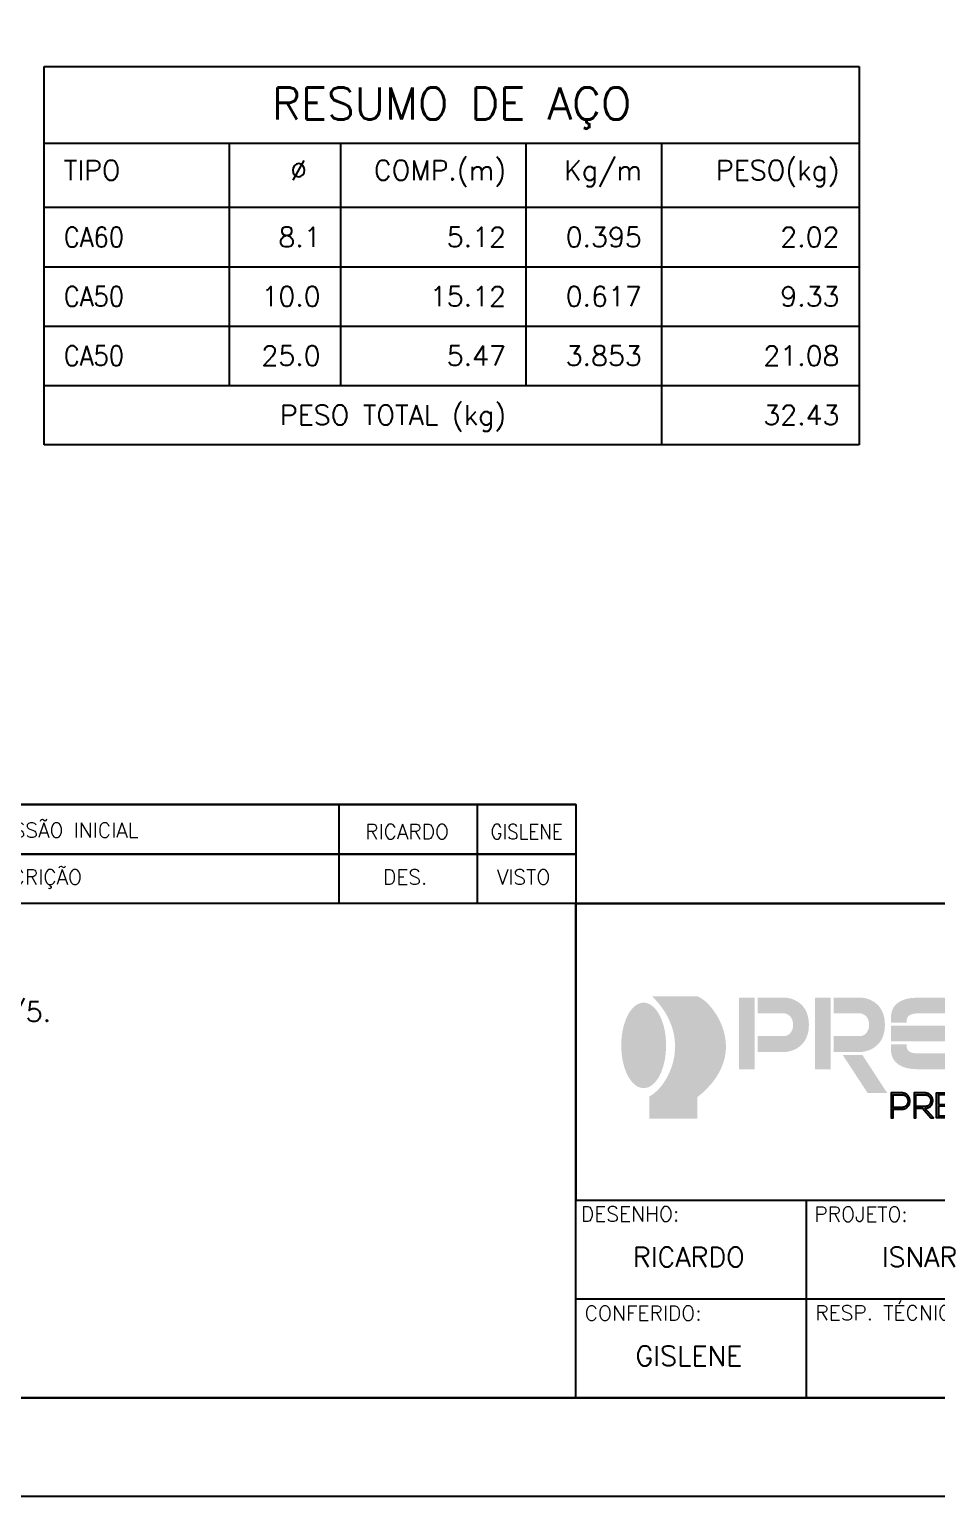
# Model space of a CAD drawing. Header units: centimetres. Extents: x 1658 to 17259, y 8294 to 11444.
# Drawn here: x 15457 to 16146, y 8294 to 9407 of the extents above; entities that cross this region are included whole.
import ezdxf
from ezdxf.enums import TextEntityAlignment as Align

# ---------------------------------------------------------------- set-up
doc = ezdxf.new("R2010")
doc.units = ezdxf.units.CM
doc.header["$LTSCALE"] = 50
doc.header["$MEASUREMENT"] = 0
for name, color, linetype in [('FORMATO-PRECON', 2, 'Continuous'), ('HACHURAS-PRECON', 1, 'Continuous'), ('LINHA-01-PRECON', 1, 'Continuous'), ('ListaF', 3, 'Continuous')]:
    doc.layers.add(name, color=color, linetype=linetype)
doc.styles.add('PRECON-ROMANS', font='romans.shx')
doc.styles.add('ROMANS', font='ROMANS.SHX', dxfattribs={"oblique": 15, "height": 3})
doc.styles.get("Standard").update_dxf_attribs({"font": 'romans.shx'})

# ---------------------------------------------------------------- blocks, each defined once
blk = doc.blocks.new('A$C2E607E54')
at = {"layer": 'FORMATO-PRECON'}
blk.add_lwpolyline([(0, 4200), (2970, 4200), (2970, 0), (0, 0)], close=True, dxfattribs=at)
at = {"layer": 'FORMATO-PRECON', "color": 6}
blk.add_lwpolyline([(100, 3950), (2870, 3950), (2870, 100), (100, 100)], close=True, dxfattribs=at)
blk = doc.blocks.new('CARIMBO')
at = {"linetype": 'Continuous', "true_color": 0x575854}
for points in [[(-1673, 406.2), (-1627.6, 406.2), (-1626.9, 406), (-1626.1, 405.6), (-1625.3, 405.3), (-1624.5, 404.8), (-1623.6, 404.3), (-1622.8, 403.8), (-1621.8, 403.1), (-1620.9, 402.4), (-1620, 401.7), (-1619, 400.9), (-1618.1, 400), (-1617.1, 399.1), (-1616.1, 398.1), (-1615.1, 397), (-1614.2, 396), (-1613.2, 394.8), (-1612.2, 393.6), (-1611.3, 392.3), (-1610.3, 391), (-1609.4, 389.7), (-1608.5, 388.3), (-1607.6, 386.9), (-1606.7, 385.5), (-1605.9, 383.9), (-1605.1, 382.4), (-1604.2, 380.8), (-1603.5, 379.1), (-1602.8, 377.5), (-1602.1, 375.8), (-1601.5, 374), (-1600.9, 372.2), (-1600.4, 370.5), (-1599.9, 368.6), (-1599.5, 366.8), (-1599.1, 364.9), (-1598.8, 363), (-1598.6, 361), (-1598.4, 359.1), (-1598.3, 357.1), (-1598.3, 355), (-1598.3, 353.1), (-1598.4, 351), (-1598.6, 348.9), (-1599, 346.9), (-1599.3, 344.7), (-1599.8, 342.7), (-1600.4, 340.6), (-1601, 338.4), (-1601.9, 336.3), (-1602.7, 334.2), (-1603.6, 332), (-1604.7, 329.9), (-1605.9, 327.7), (-1607.2, 325.5), (-1608.7, 323.4), (-1610.2, 321.2), (-1611.9, 319), (-1613.6, 316.9), (-1615.6, 314.8), (-1617.6, 312.6), (-1619.8, 310.5), (-1622.1, 308.3), (-1624.6, 306.2), (-1627.1, 304.1), (-1627.2, 282.2), (-1675.8, 282.2), (-1675.8, 304.9), (-1674.9, 305.3), (-1674.1, 305.8), (-1673.2, 306.4), (-1672.3, 307), (-1671.4, 307.6), (-1670.5, 308.3), (-1669.6, 309.1), (-1668.7, 309.9), (-1667.8, 310.7), (-1666.9, 311.7), (-1665.9, 312.6), (-1665.1, 313.7), (-1664.2, 314.7), (-1663.3, 315.8), (-1662.4, 316.9), (-1661.5, 318.2), (-1660.7, 319.4), (-1659.9, 320.7), (-1659.1, 322), (-1658.2, 323.3), (-1657.5, 324.8), (-1656.7, 326.2), (-1656.1, 327.6), (-1655.3, 329.1), (-1654.7, 330.7), (-1654.1, 332.3), (-1653.5, 333.9), (-1652.9, 335.5), (-1652.4, 337.2), (-1651.9, 338.9), (-1651.5, 340.6), (-1651.1, 342.4), (-1650.7, 344.1), (-1650.5, 346), (-1650.2, 347.7), (-1650, 349.7), (-1649.9, 351.5), (-1649.7, 353.4), (-1649.7, 355.3), (-1649.7, 357.2), (-1649.9, 359.2), (-1650, 361.1), (-1650.2, 363.1), (-1650.5, 365.1), (-1650.8, 367.1), (-1651.2, 369.1), (-1651.8, 371.1), (-1652.3, 373.2), (-1652.9, 375.2), (-1653.7, 377.3), (-1654.5, 379.3), (-1655.4, 381.4), (-1656.3, 383.5), (-1657.4, 385.5), (-1658.5, 387.6), (-1659.7, 389.7), (-1661, 391.7), (-1662.5, 393.8), (-1664, 395.9), (-1665.6, 397.9), (-1667.3, 400), (-1669.1, 402.1), (-1671.1, 404.1)], [(-1681.5, 399.6), (-1680.9, 399.6), (-1680.3, 399.6), (-1679.7, 399.5), (-1679.2, 399.4), (-1678.6, 399.3), (-1678, 399.1), (-1677.5, 399), (-1676.9, 398.7), (-1676.4, 398.5), (-1675.8, 398.3), (-1675.3, 398), (-1674.7, 397.7), (-1674.2, 397.3), (-1673.7, 397), (-1673.2, 396.6), (-1672.6, 396.2), (-1672.1, 395.8), (-1671.7, 395.3), (-1671.1, 394.9), (-1670.6, 394.4), (-1670.2, 393.9), (-1669.7, 393.4), (-1669.3, 392.8), (-1668.8, 392.2), (-1668.3, 391.7), (-1667.9, 391), (-1667.4, 390.4), (-1667, 389.7), (-1666.6, 389.1), (-1666.2, 388.4), (-1665.8, 387.7), (-1665.5, 387), (-1665.1, 386.2), (-1664.7, 385.5), (-1664.3, 384.7), (-1664, 383.9), (-1663.6, 383.1), (-1663.3, 382.3), (-1663, 381.4), (-1662.7, 380.5), (-1662.4, 379.7), (-1662.1, 378.8), (-1661.8, 377.9), (-1661.5, 377), (-1661.3, 376), (-1661, 375.2), (-1660.8, 374.2), (-1660.6, 373.2), (-1660.4, 372.2), (-1660.1, 371.3), (-1660, 370.2), (-1659.8, 369.2), (-1659.7, 368.2), (-1659.5, 367.2), (-1659.4, 366.2), (-1659.3, 365.1), (-1659.1, 364), (-1659.1, 363), (-1659, 361.9), (-1658.9, 360.8), (-1658.9, 359.8), (-1658.9, 358.7), (-1658.8, 357.5), (-1658.8, 356.4), (-1658.8, 355.3), (-1658.9, 354.2), (-1658.9, 353.1), (-1658.9, 352), (-1659, 350.9), (-1659.1, 349.9), (-1659.1, 348.8), (-1659.3, 347.7), (-1659.4, 346.7), (-1659.5, 345.6), (-1659.7, 344.6), (-1659.8, 343.6), (-1660, 342.6), (-1660.1, 341.5), (-1660.4, 340.6), (-1660.6, 339.6), (-1660.8, 338.6), (-1661, 337.7), (-1661.3, 336.8), (-1661.5, 335.8), (-1661.8, 334.9), (-1662.1, 334), (-1662.4, 333.2), (-1662.7, 332.3), (-1663, 331.4), (-1663.3, 330.6), (-1663.6, 329.7), (-1664, 328.9), (-1664.3, 328.1), (-1664.7, 327.4), (-1665.1, 326.6), (-1665.5, 325.9), (-1665.8, 325.1), (-1666.2, 324.4), (-1666.6, 323.7), (-1667, 323.1), (-1667.4, 322.5), (-1667.9, 321.8), (-1668.3, 321.2), (-1668.8, 320.6), (-1669.3, 320), (-1669.7, 319.5), (-1670.2, 318.9), (-1670.6, 318.4), (-1671.1, 318), (-1671.7, 317.5), (-1672.1, 317), (-1672.6, 316.6), (-1673.2, 316.2), (-1673.7, 315.8), (-1674.2, 315.5), (-1674.7, 315.2), (-1675.3, 314.8), (-1675.8, 314.5), (-1676.4, 314.3), (-1676.9, 314.1), (-1677.5, 313.9), (-1678, 313.7), (-1678.6, 313.6), (-1679.2, 313.5), (-1679.7, 313.3), (-1680.3, 313.3), (-1680.9, 313.3), (-1681.5, 313.2), (-1682.1, 313.3), (-1682.6, 313.3), (-1683.3, 313.3), (-1683.8, 313.5), (-1684.4, 313.6), (-1685, 313.7), (-1685.5, 313.9), (-1686.1, 314.1), (-1686.6, 314.3), (-1687.1, 314.5), (-1687.7, 314.8), (-1688.2, 315.2), (-1688.8, 315.5), (-1689.3, 315.8), (-1689.8, 316.2), (-1690.4, 316.6), (-1690.8, 317), (-1691.3, 317.5), (-1691.9, 318), (-1692.3, 318.4), (-1692.8, 318.9), (-1693.3, 319.5), (-1693.7, 320), (-1694.2, 320.6), (-1694.6, 321.2), (-1695.1, 321.8), (-1695.5, 322.5), (-1695.9, 323.1), (-1696.4, 323.7), (-1696.8, 324.4), (-1697.2, 325.1), (-1697.5, 325.9), (-1697.9, 326.6), (-1698.3, 327.4), (-1698.7, 328.1), (-1699, 328.9), (-1699.4, 329.7), (-1699.7, 330.6), (-1700, 331.4), (-1700.3, 332.3), (-1700.6, 333.2), (-1700.9, 334), (-1701.2, 334.9), (-1701.5, 335.8), (-1701.7, 336.8), (-1701.9, 337.7), (-1702.1, 338.6), (-1702.4, 339.6), (-1702.6, 340.6), (-1702.8, 341.5), (-1703, 342.6), (-1703.2, 343.6), (-1703.3, 344.6), (-1703.4, 345.6), (-1703.6, 346.7), (-1703.7, 347.7), (-1703.9, 348.8), (-1703.9, 349.9), (-1704, 350.9), (-1704.1, 352), (-1704.1, 353.1), (-1704.1, 354.2), (-1704.2, 355.3), (-1704.2, 356.4), (-1704.2, 357.5), (-1704.1, 358.7), (-1704.1, 359.8), (-1704.1, 360.8), (-1704, 361.9), (-1703.9, 363), (-1703.9, 364), (-1703.7, 365.1), (-1703.6, 366.2), (-1703.4, 367.2), (-1703.3, 368.2), (-1703.2, 369.2), (-1703, 370.2), (-1702.8, 371.3), (-1702.6, 372.2), (-1702.4, 373.2), (-1702.1, 374.2), (-1701.9, 375.2), (-1701.7, 376), (-1701.5, 377), (-1701.2, 377.9), (-1700.9, 378.8), (-1700.6, 379.7), (-1700.3, 380.5), (-1700, 381.4), (-1699.7, 382.3), (-1699.4, 383.1), (-1699, 383.9), (-1698.7, 384.7), (-1698.3, 385.5), (-1697.9, 386.2), (-1697.5, 387), (-1697.2, 387.7), (-1696.8, 388.4), (-1696.4, 389.1), (-1695.9, 389.7), (-1695.5, 390.4), (-1695.1, 391), (-1694.6, 391.7), (-1694.2, 392.2), (-1693.7, 392.8), (-1693.3, 393.4), (-1692.8, 393.9), (-1692.3, 394.4), (-1691.9, 394.9), (-1691.3, 395.3), (-1690.8, 395.8), (-1690.4, 396.2), (-1689.8, 396.6), (-1689.3, 397), (-1688.8, 397.3), (-1688.2, 397.7), (-1687.7, 398), (-1687.1, 398.3), (-1686.6, 398.5), (-1686.1, 398.7), (-1685.5, 399), (-1685, 399.1), (-1684.4, 399.3), (-1683.8, 399.4), (-1683.3, 399.5), (-1682.6, 399.6), (-1682.1, 399.6)], [(-1367.6, 285.2), (-1383.2, 285.2), (-1383.2, 295), (-1368.7, 295), (-1368.7, 296.7), (-1383.2, 296.7), (-1383.2, 306.5), (-1368, 306.5), (-1368, 308.3), (-1385, 308.3), (-1385, 283.3), (-1367.6, 283.3)]]:
    blk.add_hatch(color=251, dxfattribs=at).paths.add_polyline_path(points)
at = {"linetype": 'Continuous', "true_color": 0x9c0000}
for points in [[(-1585.1, 332.3), (-1569.1, 332.3), (-1569.1, 404.7), (-1585.1, 404.7)], [(-1514.3, 377.3), (-1514.3, 377), (-1514.3, 376.8), (-1514.3, 376.5), (-1514.3, 376.2), (-1514.3, 376), (-1514.3, 375.8), (-1514.4, 375.6), (-1514.4, 375.4), (-1514.4, 375.1), (-1514.4, 374.9), (-1514.4, 374.7), (-1514.4, 374.5), (-1514.4, 374.3), (-1514.4, 374.1), (-1514.4, 373.9), (-1514.4, 373.7), (-1514.5, 373.5), (-1514.5, 373.2), (-1514.5, 372.8), (-1514.6, 372.5), (-1514.6, 372.1), (-1514.7, 371.7), (-1514.7, 371.4), (-1514.8, 371.1), (-1514.9, 370.8), (-1515, 369.9), (-1515.2, 369.1), (-1515.4, 368.3), (-1515.6, 367.6), (-1515.8, 366.8), (-1516.1, 366.1), (-1516.4, 365.4), (-1516.6, 364.7), (-1516.9, 364), (-1517.2, 363.4), (-1517.5, 362.8), (-1517.9, 362.1), (-1518.2, 361.6), (-1518.5, 361), (-1518.9, 360.4), (-1519.3, 359.9), (-1519.7, 359.4), (-1520.1, 358.9), (-1520.5, 358.4), (-1520.9, 358), (-1521.3, 357.5), (-1521.7, 357.1), (-1522.2, 356.6), (-1522.6, 356.3), (-1523.1, 355.9), (-1523.5, 355.5), (-1524, 355.1), (-1524.4, 354.8), (-1524.9, 354.4), (-1525.4, 354.2), (-1525.8, 353.8), (-1526.3, 353.5), (-1526.7, 353.3), (-1527.2, 353), (-1527.7, 352.8), (-1528.1, 352.5), (-1528.6, 352.3), (-1529, 352.1), (-1529.5, 351.9), (-1530, 351.7), (-1530.4, 351.6), (-1530.9, 351.4), (-1531.3, 351.2), (-1531.7, 351.1), (-1532.2, 351), (-1532.6, 350.8), (-1533, 350.7), (-1533.4, 350.6), (-1533.7, 350.5), (-1534.1, 350.4), (-1534.6, 350.3), (-1534.9, 350.2), (-1535.2, 350.1), (-1535.6, 350.1), (-1535.9, 350.1), (-1536.3, 350), (-1536.5, 350), (-1536.8, 349.9), (-1537.1, 349.9), (-1537.4, 349.9), (-1537.6, 349.9), (-1537.8, 349.9), (-1538, 349.9), (-1538.2, 349.9), (-1566.1, 349.9), (-1566.1, 365.8), (-1539.3, 365.8), (-1539, 365.9), (-1538.6, 365.9), (-1538.2, 366), (-1537.8, 366), (-1537.5, 366.1), (-1537.1, 366.2), (-1536.9, 366.3), (-1536.7, 366.4), (-1536.5, 366.4), (-1536.3, 366.5), (-1536.1, 366.6), (-1535.9, 366.7), (-1535.8, 366.8), (-1535.6, 366.9), (-1535.4, 367), (-1535.2, 367.1), (-1535, 367.2), (-1534.8, 367.4), (-1534.6, 367.5), (-1534.5, 367.7), (-1534.3, 367.8), (-1534.1, 367.9), (-1533.9, 368.1), (-1533.7, 368.3), (-1533.6, 368.4), (-1533.4, 368.6), (-1533.3, 368.7), (-1533.1, 369), (-1532.9, 369.2), (-1532.8, 369.4), (-1532.6, 369.5), (-1532.4, 369.7), (-1532.3, 370), (-1532.2, 370.2), (-1532, 370.4), (-1531.9, 370.7), (-1531.8, 370.9), (-1531.6, 371.1), (-1531.6, 371.3), (-1531.4, 371.6), (-1531.3, 371.9), (-1531.2, 372.2), (-1531.1, 372.4), (-1531, 372.7), (-1530.9, 373), (-1530.8, 373.2), (-1530.7, 373.6), (-1530.7, 373.9), (-1530.6, 374.2), (-1530.5, 374.5), (-1530.5, 374.8), (-1530.5, 375.2), (-1530.4, 375.5), (-1530.4, 375.8), (-1530.3, 376.2), (-1530.3, 376.5), (-1530.3, 376.9), (-1530.3, 377.3), (-1530.3, 377.6), (-1530.3, 378), (-1530.3, 378.4), (-1530.4, 378.7), (-1530.4, 379), (-1530.5, 379.4), (-1530.5, 379.7), (-1530.5, 380), (-1530.6, 380.3), (-1530.7, 380.7), (-1530.7, 381), (-1530.8, 381.3), (-1530.9, 381.6), (-1531, 381.8), (-1531.1, 382.1), (-1531.2, 382.4), (-1531.3, 382.7), (-1531.4, 382.9), (-1531.6, 383.2), (-1531.6, 383.4), (-1531.8, 383.7), (-1531.9, 383.9), (-1532, 384.2), (-1532.2, 384.4), (-1532.3, 384.6), (-1532.4, 384.8), (-1532.6, 385), (-1532.8, 385.2), (-1532.9, 385.4), (-1533.1, 385.6), (-1533.3, 385.8), (-1533.4, 385.9), (-1533.6, 386.1), (-1533.7, 386.3), (-1533.9, 386.5), (-1534.1, 386.6), (-1534.3, 386.7), (-1534.5, 386.9), (-1534.6, 387), (-1534.8, 387.2), (-1535, 387.3), (-1535.2, 387.4), (-1535.4, 387.5), (-1535.6, 387.6), (-1535.8, 387.8), (-1535.9, 387.8), (-1536.1, 387.9), (-1536.3, 388), (-1536.5, 388.1), (-1536.7, 388.2), (-1536.9, 388.2), (-1537.1, 388.3), (-1537.5, 388.5), (-1537.8, 388.5), (-1538.2, 388.6), (-1538.6, 388.7), (-1539, 388.7), (-1539.3, 388.7), (-1566.1, 388.7), (-1566.1, 404.7), (-1538.2, 404.7), (-1538, 404.7), (-1537.8, 404.7), (-1537.6, 404.7), (-1537.4, 404.6), (-1537.1, 404.6), (-1536.8, 404.6), (-1536.5, 404.5), (-1536.3, 404.5), (-1535.9, 404.5), (-1535.6, 404.4), (-1535.2, 404.3), (-1534.9, 404.3), (-1534.6, 404.2), (-1534.1, 404.1), (-1533.8, 404.1), (-1533.4, 403.9), (-1533, 403.9), (-1532.6, 403.7), (-1532.2, 403.6), (-1531.7, 403.5), (-1531.3, 403.3), (-1530.9, 403.2), (-1530.4, 403), (-1530, 402.8), (-1529.5, 402.6), (-1529, 402.4), (-1528.6, 402.2), (-1528.1, 402), (-1527.7, 401.7), (-1527.2, 401.5), (-1526.8, 401.3), (-1526.3, 401), (-1525.8, 400.7), (-1525.4, 400.4), (-1524.9, 400), (-1524.5, 399.8), (-1524, 399.4), (-1523.5, 399), (-1523.1, 398.7), (-1522.6, 398.3), (-1522.2, 397.9), (-1521.7, 397.5), (-1521.3, 397), (-1520.9, 396.6), (-1520.5, 396.2), (-1520.1, 395.7), (-1519.7, 395.1), (-1519.4, 394.7), (-1518.9, 394.1), (-1518.6, 393.6), (-1518.2, 393), (-1517.9, 392.4), (-1517.6, 391.8), (-1517.2, 391.2), (-1516.9, 390.5), (-1516.6, 389.8), (-1516.4, 389.1), (-1516.1, 388.5), (-1515.9, 387.8), (-1515.6, 387), (-1515.4, 386.2), (-1515.2, 385.5), (-1515.1, 384.6), (-1514.9, 383.8), (-1514.8, 383.5), (-1514.7, 383.1), (-1514.7, 382.8), (-1514.6, 382.5), (-1514.6, 382.1), (-1514.6, 381.8), (-1514.5, 381.4), (-1514.4, 381), (-1514.4, 380.6), (-1514.4, 380.4), (-1514.4, 380.2), (-1514.4, 380), (-1514.4, 379.8), (-1514.4, 379.6), (-1514.4, 379.3), (-1514.4, 379.1), (-1514.4, 378.9), (-1514.3, 378.7), (-1514.3, 378.5), (-1514.3, 378.2), (-1514.3, 378), (-1514.3, 377.7), (-1514.3, 377.5)], [(-1508.2, 332.3), (-1492.2, 332.3), (-1492.2, 404.7), (-1508.2, 404.7)], [(-1437.4, 377.3), (-1437.4, 377), (-1437.4, 376.8), (-1437.4, 376.5), (-1437.4, 376.2), (-1437.4, 376), (-1437.4, 375.8), (-1437.4, 375.6), (-1437.5, 375.4), (-1437.5, 375.1), (-1437.5, 374.9), (-1437.5, 374.7), (-1437.5, 374.5), (-1437.5, 374.3), (-1437.5, 374.1), (-1437.5, 373.9), (-1437.5, 373.7), (-1437.5, 373.5), (-1437.6, 373.2), (-1437.6, 372.8), (-1437.7, 372.5), (-1437.7, 372.1), (-1437.7, 371.7), (-1437.8, 371.4), (-1437.9, 371.1), (-1437.9, 370.8), (-1438.1, 369.9), (-1438.3, 369.1), (-1438.5, 368.3), (-1438.7, 367.6), (-1438.9, 366.8), (-1439.2, 366.1), (-1439.4, 365.4), (-1439.7, 364.7), (-1440, 364), (-1440.3, 363.4), (-1440.6, 362.8), (-1440.9, 362.1), (-1441.3, 361.6), (-1441.6, 361), (-1442, 360.4), (-1442.4, 359.9), (-1442.8, 359.4), (-1443.2, 358.9), (-1443.6, 358.4), (-1444, 358), (-1444.4, 357.5), (-1444.8, 357.1), (-1445.2, 356.6), (-1445.7, 356.3), (-1446.1, 355.9), (-1446.6, 355.5), (-1447.1, 355.1), (-1447.5, 354.8), (-1448, 354.4), (-1448.4, 354.2), (-1448.9, 353.8), (-1449.3, 353.5), (-1449.8, 353.3), (-1450.3, 353), (-1450.8, 352.8), (-1451.2, 352.5), (-1451.6, 352.3), (-1452.1, 352.1), (-1452.6, 351.9), (-1453, 351.7), (-1453.5, 351.6), (-1453.9, 351.4), (-1454.4, 351.2), (-1454.8, 351.1), (-1455.2, 351), (-1455.7, 350.8), (-1456.1, 350.7), (-1456.5, 350.6), (-1456.8, 350.5), (-1457.2, 350.4), (-1457.6, 350.3), (-1458, 350.2), (-1458.3, 350.1), (-1458.7, 350.1), (-1459, 350.1), (-1459.3, 350), (-1459.6, 350), (-1459.9, 349.9), (-1460.2, 349.9), (-1460.4, 349.9), (-1460.6, 349.9), (-1460.9, 349.9), (-1461.1, 349.9), (-1461.3, 349.9), (-1489.2, 349.9), (-1489.2, 365.8), (-1462.4, 365.8), (-1462, 365.9), (-1461.7, 365.9), (-1461.3, 366), (-1460.9, 366), (-1460.6, 366.1), (-1460.2, 366.2), (-1460, 366.3), (-1459.8, 366.4), (-1459.6, 366.4), (-1459.4, 366.5), (-1459.2, 366.6), (-1459, 366.7), (-1458.8, 366.8), (-1458.7, 366.9), (-1458.5, 367), (-1458.3, 367.1), (-1458.1, 367.2), (-1457.9, 367.4), (-1457.7, 367.5), (-1457.5, 367.7), (-1457.4, 367.8), (-1457.2, 367.9), (-1457, 368.1), (-1456.8, 368.3), (-1456.6, 368.4), (-1456.5, 368.6), (-1456.4, 368.7), (-1456.1, 369), (-1456, 369.2), (-1455.9, 369.4), (-1455.7, 369.5), (-1455.5, 369.7), (-1455.4, 370), (-1455.3, 370.2), (-1455.1, 370.4), (-1455, 370.7), (-1454.9, 370.9), (-1454.7, 371.1), (-1454.6, 371.3), (-1454.5, 371.6), (-1454.4, 371.9), (-1454.2, 372.2), (-1454.2, 372.4), (-1454.1, 372.7), (-1454, 373), (-1453.9, 373.2), (-1453.8, 373.6), (-1453.8, 373.9), (-1453.7, 374.2), (-1453.6, 374.5), (-1453.6, 374.8), (-1453.5, 375.2), (-1453.5, 375.5), (-1453.4, 375.8), (-1453.4, 376.2), (-1453.4, 376.5), (-1453.4, 376.9), (-1453.4, 377.3), (-1453.4, 377.6), (-1453.4, 378), (-1453.4, 378.4), (-1453.4, 378.7), (-1453.5, 379), (-1453.5, 379.4), (-1453.6, 379.7), (-1453.6, 380), (-1453.7, 380.3), (-1453.8, 380.7), (-1453.8, 381), (-1453.9, 381.3), (-1454, 381.6), (-1454.1, 381.8), (-1454.2, 382.1), (-1454.2, 382.4), (-1454.4, 382.7), (-1454.5, 382.9), (-1454.6, 383.2), (-1454.7, 383.4), (-1454.9, 383.7), (-1455, 383.9), (-1455.1, 384.2), (-1455.3, 384.4), (-1455.4, 384.6), (-1455.5, 384.8), (-1455.7, 385), (-1455.9, 385.2), (-1456, 385.4), (-1456.1, 385.6), (-1456.4, 385.8), (-1456.5, 385.9), (-1456.6, 386.1), (-1456.8, 386.3), (-1457, 386.5), (-1457.2, 386.6), (-1457.4, 386.7), (-1457.5, 386.9), (-1457.7, 387), (-1457.9, 387.2), (-1458.1, 387.3), (-1458.3, 387.4), (-1458.5, 387.5), (-1458.7, 387.6), (-1458.8, 387.8), (-1459, 387.8), (-1459.2, 387.9), (-1459.4, 388), (-1459.6, 388.1), (-1459.8, 388.2), (-1460, 388.2), (-1460.2, 388.3), (-1460.6, 388.5), (-1460.9, 388.5), (-1461.3, 388.6), (-1461.7, 388.7), (-1462, 388.7), (-1462.4, 388.7), (-1489.2, 388.7), (-1489.2, 404.7), (-1461.3, 404.7), (-1461.1, 404.7), (-1460.9, 404.7), (-1460.6, 404.7), (-1460.4, 404.6), (-1460.2, 404.6), (-1459.9, 404.6), (-1459.6, 404.5), (-1459.3, 404.5), (-1459, 404.5), (-1458.7, 404.4), (-1458.3, 404.3), (-1458, 404.3), (-1457.6, 404.2), (-1457.2, 404.1), (-1456.8, 404.1), (-1456.5, 403.9), (-1456.1, 403.9), (-1455.7, 403.7), (-1455.3, 403.6), (-1454.8, 403.5), (-1454.4, 403.3), (-1454, 403.2), (-1453.5, 403), (-1453.1, 402.8), (-1452.6, 402.6), (-1452.1, 402.4), (-1451.7, 402.2), (-1451.2, 402), (-1450.8, 401.7), (-1450.3, 401.5), (-1449.8, 401.3), (-1449.4, 401), (-1448.9, 400.7), (-1448.4, 400.4), (-1448, 400), (-1447.5, 399.8), (-1447.1, 399.4), (-1446.6, 399), (-1446.2, 398.7), (-1445.7, 398.3), (-1445.3, 397.9), (-1444.8, 397.5), (-1444.4, 397), (-1444, 396.6), (-1443.6, 396.2), (-1443.2, 395.7), (-1442.8, 395.1), (-1442.4, 394.7), (-1442, 394.1), (-1441.6, 393.6), (-1441.3, 393), (-1440.9, 392.4), (-1440.6, 391.8), (-1440.3, 391.2), (-1440, 390.5), (-1439.7, 389.8), (-1439.4, 389.1), (-1439.2, 388.5), (-1438.9, 387.8), (-1438.7, 387), (-1438.5, 386.2), (-1438.3, 385.5), (-1438.1, 384.6), (-1437.9, 383.8), (-1437.9, 383.5), (-1437.8, 383.1), (-1437.7, 382.8), (-1437.7, 382.5), (-1437.7, 382), (-1437.6, 381.6), (-1437.6, 381.4), (-1437.6, 381.3), (-1437.6, 381.1), (-1437.5, 380.8), (-1437.5, 380.6), (-1437.5, 380.4), (-1437.5, 380.2), (-1437.5, 380), (-1437.5, 379.8), (-1437.5, 379.6), (-1437.5, 379.3), (-1437.5, 379.1), (-1437.5, 378.9), (-1437.4, 378.6), (-1437.4, 378.4), (-1437.4, 378.2), (-1437.4, 378), (-1437.4, 377.7), (-1437.4, 377.5)], [(-1363.1, 388.7), (-1363.1, 404.7), (-1403.9, 404.7), (-1405.1, 404.7), (-1406.4, 404.6), (-1407.5, 404.5), (-1408.7, 404.5), (-1409.9, 404.4), (-1410.9, 404.3), (-1412, 404.1), (-1412.9, 403.9), (-1413.9, 403.8), (-1414.8, 403.6), (-1415.7, 403.3), (-1416.6, 403.1), (-1417.4, 402.8), (-1418.2, 402.6), (-1419, 402.3), (-1419.7, 402), (-1420.4, 401.7), (-1421.1, 401.3), (-1421.8, 401), (-1422.4, 400.7), (-1423, 400.3), (-1423.6, 399.9), (-1424.1, 399.6), (-1424.6, 399.2), (-1425.1, 398.7), (-1425.5, 398.3), (-1426, 397.9), (-1426.4, 397.5), (-1426.8, 397.1), (-1427.2, 396.6), (-1427.6, 396.2), (-1427.9, 395.7), (-1428.2, 395.3), (-1428.5, 394.9), (-1428.7, 394.4), (-1429, 394), (-1429.2, 393.5), (-1429.5, 393.1), (-1429.7, 392.6), (-1429.8, 392.1), (-1430, 391.7), (-1430.2, 391.2), (-1430.3, 390.8), (-1430.4, 390.4), (-1430.6, 390), (-1430.7, 389.5), (-1430.8, 389.1), (-1430.9, 388.7), (-1430.9, 388.2), (-1431, 387.8), (-1431.1, 387.4), (-1431.1, 387.1), (-1431.2, 386.7), (-1431.2, 386.3), (-1431.3, 386), (-1431.3, 385.7), (-1431.3, 385.3), (-1431.3, 385), (-1431.3, 384.7), (-1431.3, 384.4), (-1431.3, 384.1), (-1431.3, 383.9), (-1431.3, 383.6), (-1431.3, 383.4), (-1431.3, 379.5), (-1415.3, 379.5), (-1415.3, 380.8), (-1415.3, 381), (-1415.3, 381.3), (-1415.3, 381.6), (-1415.3, 381.9), (-1415.2, 382.2), (-1415.2, 382.5), (-1415.2, 382.8), (-1415.1, 383.1), (-1415, 383.5), (-1415, 383.7), (-1414.8, 384.1), (-1414.7, 384.4), (-1414.5, 384.8), (-1414.3, 385.1), (-1414.1, 385.4), (-1413.9, 385.6), (-1413.8, 385.7), (-1413.7, 385.9), (-1413.5, 386), (-1413.4, 386.2), (-1413.3, 386.3), (-1413.1, 386.5), (-1412.9, 386.6), (-1412.6, 386.7), (-1412.4, 386.9), (-1412.2, 387), (-1412, 387.2), (-1411.8, 387.3), (-1411.6, 387.4), (-1411.3, 387.5), (-1411, 387.6), (-1410.7, 387.7), (-1410.5, 387.8), (-1410.1, 387.9), (-1409.8, 388), (-1409.5, 388.1), (-1409.2, 388.2), (-1408.8, 388.2), (-1408.4, 388.4), (-1408, 388.4), (-1407.6, 388.5), (-1407.2, 388.5), (-1406.8, 388.6), (-1406.3, 388.6), (-1405.9, 388.7), (-1405.4, 388.7), (-1404.9, 388.7), (-1404.4, 388.7), (-1403.9, 388.7)], [(-1431.3, 360.5), (-1363.1, 360.5), (-1363.1, 376.5), (-1431.3, 376.5)], [(-1363.1, 348.3), (-1363.1, 332.3), (-1403.9, 332.3), (-1405.1, 332.3), (-1406.4, 332.4), (-1407.5, 332.4), (-1408.7, 332.5), (-1409.9, 332.6), (-1410.9, 332.7), (-1412, 332.9), (-1412.9, 333.1), (-1413.9, 333.2), (-1414.8, 333.4), (-1415.7, 333.6), (-1416.6, 333.9), (-1417.4, 334.2), (-1418.2, 334.5), (-1419, 334.7), (-1419.7, 335), (-1420.4, 335.3), (-1421.1, 335.7), (-1421.8, 336), (-1422.4, 336.4), (-1423, 336.7), (-1423.6, 337), (-1424.1, 337.5), (-1424.6, 337.9), (-1425.1, 338.3), (-1425.5, 338.7), (-1426, 339.1), (-1426.4, 339.5), (-1426.8, 339.9), (-1427.2, 340.4), (-1427.6, 340.8), (-1427.9, 341.3), (-1428.2, 341.7), (-1428.5, 342.2), (-1428.7, 342.6), (-1429, 343), (-1429.2, 343.5), (-1429.5, 343.9), (-1429.7, 344.4), (-1429.8, 344.9), (-1430, 345.3), (-1430.2, 345.8), (-1430.3, 346.2), (-1430.4, 346.7), (-1430.6, 347.1), (-1430.7, 347.5), (-1430.8, 348), (-1430.9, 348.4), (-1430.9, 348.8), (-1431, 349.2), (-1431.1, 349.6), (-1431.1, 349.9), (-1431.2, 350.3), (-1431.2, 350.7), (-1431.3, 351), (-1431.3, 351.4), (-1431.3, 351.7), (-1431.3, 352), (-1431.3, 352.3), (-1431.3, 352.7), (-1431.3, 352.9), (-1431.3, 353.1), (-1431.3, 353.4), (-1431.3, 353.6), (-1431.3, 357.5), (-1415.3, 357.5), (-1415.3, 356.2), (-1415.3, 356), (-1415.3, 355.7), (-1415.3, 355.5), (-1415.3, 355.1), (-1415.2, 354.8), (-1415.2, 354.5), (-1415.2, 354.2), (-1415.1, 353.9), (-1415, 353.5), (-1415, 353.2), (-1414.8, 352.9), (-1414.7, 352.6), (-1414.5, 352.2), (-1414.3, 351.9), (-1414.1, 351.6), (-1413.9, 351.4), (-1413.8, 351.3), (-1413.7, 351.2), (-1413.5, 351), (-1413.4, 350.8), (-1413.3, 350.7), (-1413.1, 350.5), (-1412.9, 350.4), (-1412.6, 350.3), (-1412.4, 350.1), (-1412.2, 350), (-1412, 349.9), (-1411.8, 349.7), (-1411.6, 349.6), (-1411.3, 349.5), (-1411, 349.4), (-1410.7, 349.2), (-1410.5, 349.2), (-1410.1, 349), (-1409.8, 349), (-1409.5, 348.9), (-1409.2, 348.8), (-1408.8, 348.7), (-1408.4, 348.6), (-1408, 348.6), (-1407.6, 348.6), (-1407.2, 348.5), (-1406.8, 348.4), (-1406.3, 348.4), (-1405.9, 348.4), (-1405.4, 348.4), (-1404.9, 348.3), (-1404.4, 348.3), (-1403.9, 348.3)], [(-1480.1, 346.8), (-1460.2, 346.8), (-1435.1, 308.3), (-1454.9, 308.3)]]:
    blk.add_hatch(color=14, dxfattribs=at).paths.add_polyline_path(points)
at = {"linetype": 'Continuous', "true_color": 0x575854}
h = blk.add_hatch(color=251, dxfattribs=at)
h.paths.add_polyline_path([(-1416, 293), (-1415.6, 293.2), (-1415.3, 293.5), (-1415, 293.7), (-1414.7, 294), (-1414.4, 294.2), (-1414.1, 294.5), (-1413.9, 294.8), (-1413.7, 295.1), (-1413.5, 295.4), (-1413.3, 295.7), (-1413.1, 296.1), (-1412.9, 296.4), (-1412.8, 296.7), (-1412.6, 297.1), (-1412.5, 297.5), (-1412.4, 297.8), (-1412.4, 298.2), (-1412.3, 298.6), (-1412.2, 299), (-1412.2, 299.3), (-1412.2, 299.7), (-1412.2, 300.2), (-1412.2, 300.5), (-1412.2, 300.9), (-1412.2, 301.2), (-1412.3, 301.7), (-1412.4, 302), (-1412.4, 302.4), (-1412.5, 302.7), (-1412.6, 303.2), (-1412.8, 303.5), (-1412.9, 303.8), (-1413.1, 304.2), (-1413.3, 304.5), (-1413.5, 304.9), (-1413.7, 305.1), (-1413.9, 305.5), (-1414.1, 305.7), (-1414.4, 306), (-1414.7, 306.3), (-1415, 306.6), (-1415.3, 306.8), (-1415.6, 307), (-1416, 307.2), (-1416.3, 307.5), (-1416.7, 307.6), (-1417.1, 307.8), (-1417.5, 307.9), (-1417.9, 308), (-1418.3, 308.1), (-1418.8, 308.2), (-1419.2, 308.3), (-1419.7, 308.3), (-1420.2, 308.3), (-1420.6, 308.3), (-1420.9, 308.3), (-1421.2, 308.3), (-1421.6, 308.3), (-1421.9, 308.3), (-1422.3, 308.3), (-1422.5, 308.3), (-1422.9, 308.3), (-1423.2, 308.3), (-1423.6, 308.3), (-1423.9, 308.3), (-1424.2, 308.3), (-1424.6, 308.3), (-1424.9, 308.3), (-1425.3, 308.3), (-1425.6, 308.3), (-1425.9, 308.3), (-1426.3, 308.3), (-1426.6, 308.3), (-1427, 308.3), (-1427.3, 308.3), (-1427.6, 308.3), (-1428, 308.3), (-1428.3, 308.3), (-1428.7, 308.3), (-1429, 308.3), (-1429.4, 308.3), (-1429.7, 308.3), (-1430, 308.3), (-1430.4, 308.3), (-1430.7, 308.3), (-1431.1, 308.3), (-1431.1, 283.3), (-1429.1, 283.3), (-1429.1, 291.9), (-1420.2, 291.9), (-1419.7, 292), (-1419.2, 292), (-1418.8, 292), (-1418.3, 292.1), (-1417.9, 292.3), (-1417.5, 292.3), (-1417.1, 292.5), (-1416.7, 292.7), (-1416.3, 292.8)])
h.paths.add_polyline_path([(-1418.4, 293.9), (-1418.8, 293.8), (-1419.1, 293.7), (-1419.5, 293.7), (-1419.8, 293.7), (-1420.2, 293.7), (-1429.1, 293.7), (-1429.1, 306.5), (-1420.2, 306.5), (-1419.8, 306.5), (-1419.5, 306.5), (-1419.1, 306.4), (-1418.8, 306.4), (-1418.4, 306.3), (-1418.1, 306.2), (-1417.8, 306.1), (-1417.5, 306), (-1417.2, 305.8), (-1416.9, 305.7), (-1416.7, 305.5), (-1416.5, 305.3), (-1416.2, 305.1), (-1416, 304.9), (-1415.8, 304.7), (-1415.6, 304.5), (-1415.4, 304.3), (-1415.2, 304), (-1415, 303.8), (-1414.9, 303.6), (-1414.8, 303.3), (-1414.6, 303), (-1414.5, 302.7), (-1414.4, 302.5), (-1414.4, 302.2), (-1414.3, 301.9), (-1414.2, 301.6), (-1414.1, 301.3), (-1414.1, 301), (-1414.1, 300.7), (-1414, 300.4), (-1414, 300.1), (-1414, 299.8), (-1414.1, 299.5), (-1414.1, 299.2), (-1414.1, 298.9), (-1414.2, 298.6), (-1414.3, 298.3), (-1414.4, 298), (-1414.4, 297.8), (-1414.5, 297.5), (-1414.6, 297.2), (-1414.8, 297), (-1414.9, 296.7), (-1415, 296.4), (-1415.2, 296.1), (-1415.4, 295.9), (-1415.6, 295.7), (-1415.8, 295.5), (-1416, 295.3), (-1416.2, 295), (-1416.5, 294.9), (-1416.7, 294.7), (-1416.9, 294.5), (-1417.2, 294.4), (-1417.5, 294.2), (-1417.8, 294.1), (-1418.1, 294)], flags=16)
h = blk.add_hatch(color=251, dxfattribs=at)
h.paths.add_polyline_path([(-1394.4, 293.2), (-1394.2, 293.2), (-1394, 293.3), (-1393.8, 293.3), (-1393.6, 293.4), (-1393.2, 293.5), (-1393, 293.7), (-1392.7, 293.8), (-1392.3, 294), (-1392.1, 294.2), (-1391.7, 294.4), (-1391.4, 294.6), (-1391.2, 294.9), (-1390.9, 295.2), (-1390.7, 295.5), (-1390.4, 295.7), (-1390.2, 296), (-1390, 296.3), (-1389.9, 296.6), (-1389.7, 297), (-1389.5, 297.3), (-1389.4, 297.6), (-1389.3, 298), (-1389.2, 298.3), (-1389.1, 298.7), (-1389.1, 299), (-1389, 299.4), (-1389, 299.7), (-1388.9, 300.2), (-1388.9, 300.5), (-1388.9, 300.9), (-1389, 301.2), (-1389, 301.6), (-1389.1, 302), (-1389.1, 302.3), (-1389.3, 302.7), (-1389.3, 303), (-1389.5, 303.4), (-1389.6, 303.7), (-1389.7, 304), (-1389.9, 304.4), (-1390.1, 304.7), (-1390.3, 305), (-1390.5, 305.3), (-1390.8, 305.6), (-1391, 305.9), (-1391.2, 306.2), (-1391.5, 306.4), (-1391.9, 306.6), (-1392.1, 306.9), (-1392.5, 307.1), (-1392.8, 307.3), (-1393.1, 307.5), (-1393.4, 307.6), (-1393.6, 307.7), (-1393.7, 307.7), (-1393.9, 307.8), (-1394.1, 307.9), (-1394.3, 307.9), (-1394.7, 308.1), (-1394.9, 308.1), (-1395.2, 308.1), (-1395.4, 308.2), (-1395.6, 308.2), (-1395.9, 308.3), (-1396.1, 308.3), (-1396.3, 308.3), (-1396.6, 308.3), (-1396.8, 308.3), (-1397, 308.3), (-1397.4, 308.3), (-1397.7, 308.3), (-1398.1, 308.3), (-1398.4, 308.3), (-1398.7, 308.3), (-1399.1, 308.3), (-1399.4, 308.3), (-1399.8, 308.3), (-1400.1, 308.3), (-1400.4, 308.3), (-1400.8, 308.3), (-1401.1, 308.3), (-1401.5, 308.3), (-1401.8, 308.3), (-1402.1, 308.3), (-1402.5, 308.3), (-1402.8, 308.3), (-1403.2, 308.3), (-1403.5, 308.3), (-1403.9, 308.3), (-1404.2, 308.3), (-1404.5, 308.3), (-1404.9, 308.3), (-1405.2, 308.3), (-1405.6, 308.3), (-1405.9, 308.3), (-1406.2, 308.3), (-1406.6, 308.3), (-1406.9, 308.3), (-1407.3, 308.3), (-1407.6, 308.3), (-1407.9, 308.3), (-1407.9, 283.3), (-1406, 283.3), (-1406, 292.8), (-1399.3, 292.8), (-1390.8, 283.3), (-1388.2, 283.3), (-1397, 292.9), (-1396.7, 292.9), (-1396.2, 292.9), (-1395.9, 292.9), (-1395.7, 292.9), (-1395.5, 292.9), (-1395.3, 293), (-1395.1, 293), (-1394.9, 293.1)])
h.paths.add_polyline_path([(-1406, 294.6), (-1406, 306.5), (-1397, 306.5), (-1396.7, 306.5), (-1396.3, 306.5), (-1395.9, 306.4), (-1395.6, 306.4), (-1395.3, 306.3), (-1395, 306.2), (-1394.6, 306.2), (-1394.4, 306), (-1394.1, 305.9), (-1393.8, 305.7), (-1393.6, 305.6), (-1393.4, 305.4), (-1393.1, 305.2), (-1392.9, 305.1), (-1392.7, 304.9), (-1392.5, 304.7), (-1392.3, 304.5), (-1392.1, 304.2), (-1392, 304), (-1391.9, 303.7), (-1391.7, 303.5), (-1391.6, 303.2), (-1391.4, 303), (-1391.4, 302.7), (-1391.3, 302.5), (-1391.2, 302.2), (-1391.2, 301.9), (-1391.1, 301.7), (-1391, 301.4), (-1391, 301.1), (-1391, 300.8), (-1391, 300.6), (-1391, 300.2), (-1391, 299.9), (-1391.1, 299.6), (-1391.1, 299.3), (-1391.2, 299), (-1391.2, 298.7), (-1391.3, 298.4), (-1391.4, 298.1), (-1391.5, 297.9), (-1391.6, 297.6), (-1391.7, 297.4), (-1391.9, 297.1), (-1392, 296.9), (-1392.2, 296.7), (-1392.3, 296.5), (-1392.5, 296.3), (-1392.7, 296.1), (-1392.9, 295.9), (-1393.1, 295.7), (-1393.4, 295.5), (-1393.6, 295.4), (-1393.9, 295.3), (-1394.2, 295.1), (-1394.4, 295), (-1394.8, 294.9), (-1395.1, 294.8), (-1395.4, 294.8), (-1395.7, 294.7), (-1396.1, 294.6), (-1396.5, 294.6), (-1396.9, 294.6), (-1397, 294.6), (-1397.2, 294.6)], flags=16)
at = {"color": 251, "linetype": 'Continuous', "true_color": 0x575854}
for points in [[(-1420.2, 291.9), (-1419.7, 292), (-1419.2, 292), (-1418.8, 292), (-1418.3, 292.1), (-1417.9, 292.3), (-1417.5, 292.3), (-1417.1, 292.5), (-1416.7, 292.7), (-1416.3, 292.8), (-1416, 293), (-1415.6, 293.2), (-1415.3, 293.5), (-1415, 293.7), (-1414.7, 294), (-1414.4, 294.2), (-1414.1, 294.5), (-1413.9, 294.8), (-1413.7, 295.1), (-1413.5, 295.4), (-1413.3, 295.7), (-1413.1, 296.1), (-1412.9, 296.4), (-1412.8, 296.7), (-1412.6, 297.1), (-1412.5, 297.5), (-1412.4, 297.8), (-1412.4, 298.2), (-1412.3, 298.6), (-1412.2, 299), (-1412.2, 299.3), (-1412.2, 299.7), (-1412.2, 300.2), (-1412.2, 300.5), (-1412.2, 300.9), (-1412.2, 301.2), (-1412.3, 301.7), (-1412.4, 302), (-1412.4, 302.4), (-1412.5, 302.7), (-1412.6, 303.2), (-1412.8, 303.5), (-1412.9, 303.8), (-1413.1, 304.2), (-1413.3, 304.5), (-1413.5, 304.9), (-1413.7, 305.1), (-1413.9, 305.5), (-1414.1, 305.7), (-1414.4, 306), (-1414.7, 306.3), (-1415, 306.6), (-1415.3, 306.8), (-1415.6, 307), (-1416, 307.2), (-1416.3, 307.5), (-1416.7, 307.6), (-1417.1, 307.8), (-1417.5, 307.9), (-1417.9, 308), (-1418.3, 308.1), (-1418.8, 308.2), (-1419.2, 308.3), (-1419.7, 308.3), (-1420.2, 308.3), (-1420.6, 308.3), (-1420.9, 308.3), (-1421.2, 308.3), (-1421.6, 308.3), (-1421.9, 308.3), (-1422.3, 308.3), (-1422.5, 308.3), (-1422.9, 308.3), (-1423.2, 308.3), (-1423.6, 308.3), (-1423.9, 308.3), (-1424.2, 308.3), (-1424.6, 308.3), (-1424.9, 308.3), (-1425.3, 308.3), (-1425.6, 308.3), (-1425.9, 308.3), (-1426.3, 308.3), (-1426.6, 308.3), (-1427, 308.3), (-1427.3, 308.3), (-1427.6, 308.3), (-1428, 308.3), (-1428.3, 308.3), (-1428.7, 308.3), (-1429, 308.3), (-1429.4, 308.3), (-1429.7, 308.3), (-1430, 308.3), (-1430.4, 308.3), (-1430.7, 308.3), (-1431.1, 308.3), (-1431.1, 283.3), (-1429.1, 283.3), (-1429.1, 291.9), (-1420.2, 291.9)], [(-1420.2, 306.5), (-1419.8, 306.5), (-1419.5, 306.5), (-1419.1, 306.4), (-1418.8, 306.4), (-1418.4, 306.3), (-1418.1, 306.2), (-1417.8, 306.1), (-1417.5, 306), (-1417.2, 305.8), (-1416.9, 305.7), (-1416.7, 305.5), (-1416.5, 305.3), (-1416.2, 305.1), (-1416, 304.9), (-1415.8, 304.7), (-1415.6, 304.5), (-1415.4, 304.3), (-1415.2, 304), (-1415, 303.8), (-1414.9, 303.6), (-1414.8, 303.3), (-1414.6, 303), (-1414.5, 302.7), (-1414.4, 302.5), (-1414.4, 302.2), (-1414.3, 301.9), (-1414.2, 301.6), (-1414.1, 301.3), (-1414.1, 301), (-1414.1, 300.7), (-1414, 300.4), (-1414, 300.1), (-1414, 299.8), (-1414.1, 299.5), (-1414.1, 299.2), (-1414.1, 298.9), (-1414.2, 298.6), (-1414.3, 298.3), (-1414.4, 298), (-1414.4, 297.8), (-1414.5, 297.5), (-1414.6, 297.2), (-1414.8, 297), (-1414.9, 296.7), (-1415, 296.4), (-1415.2, 296.1), (-1415.4, 295.9), (-1415.6, 295.7), (-1415.8, 295.5), (-1416, 295.3), (-1416.2, 295), (-1416.5, 294.9), (-1416.7, 294.7), (-1416.9, 294.5), (-1417.2, 294.4), (-1417.5, 294.2), (-1417.8, 294.1), (-1418.1, 294), (-1418.4, 293.9), (-1418.8, 293.8), (-1419.1, 293.7), (-1419.5, 293.7), (-1419.8, 293.7), (-1420.2, 293.7), (-1429.1, 293.7), (-1429.1, 306.5), (-1420.2, 306.5)], [(-1397, 292.9), (-1396.7, 292.9), (-1396.4, 292.9), (-1396.2, 292.9), (-1395.9, 292.9), (-1395.7, 292.9), (-1395.5, 292.9), (-1395.3, 293), (-1395.1, 293), (-1394.9, 293.1), (-1394.6, 293.1), (-1394.4, 293.2), (-1394.2, 293.2), (-1394, 293.3), (-1393.8, 293.3), (-1393.6, 293.4), (-1393.4, 293.5), (-1393.2, 293.5), (-1393, 293.7), (-1392.7, 293.8), (-1392.3, 294), (-1392.1, 294.2), (-1391.7, 294.4), (-1391.4, 294.6), (-1391.2, 294.9), (-1390.9, 295.2), (-1390.7, 295.5), (-1390.4, 295.7), (-1390.2, 296), (-1390, 296.3), (-1389.9, 296.6), (-1389.7, 297), (-1389.5, 297.3), (-1389.4, 297.6), (-1389.3, 298), (-1389.2, 298.3), (-1389.1, 298.7), (-1389.1, 299), (-1389, 299.4), (-1389, 299.7), (-1388.9, 300.2), (-1388.9, 300.5), (-1388.9, 300.9), (-1389, 301.2), (-1389, 301.6), (-1389.1, 302), (-1389.1, 302.3), (-1389.3, 302.7), (-1389.3, 303), (-1389.5, 303.4), (-1389.6, 303.7), (-1389.7, 304), (-1389.9, 304.4), (-1390.1, 304.7), (-1390.3, 305), (-1390.5, 305.3), (-1390.8, 305.6), (-1391, 305.9), (-1391.2, 306.2), (-1391.5, 306.4), (-1391.9, 306.6), (-1392.1, 306.9), (-1392.5, 307.1), (-1392.8, 307.3), (-1393.1, 307.5), (-1393.4, 307.6), (-1393.6, 307.7), (-1393.7, 307.7), (-1393.9, 307.8), (-1394.1, 307.9), (-1394.3, 307.9), (-1394.5, 308), (-1394.7, 308.1), (-1394.9, 308.1), (-1395.2, 308.1), (-1395.4, 308.2), (-1395.6, 308.2), (-1395.9, 308.3), (-1396.1, 308.3), (-1396.3, 308.3), (-1396.6, 308.3), (-1396.8, 308.3), (-1397, 308.3), (-1397.4, 308.3), (-1397.7, 308.3), (-1398.1, 308.3), (-1398.4, 308.3), (-1398.7, 308.3), (-1399.1, 308.3), (-1399.4, 308.3), (-1399.8, 308.3), (-1400.1, 308.3), (-1400.4, 308.3), (-1400.8, 308.3), (-1401.1, 308.3), (-1401.5, 308.3), (-1401.8, 308.3), (-1402.1, 308.3), (-1402.5, 308.3), (-1402.8, 308.3), (-1403.2, 308.3), (-1403.5, 308.3), (-1403.9, 308.3), (-1404.2, 308.3), (-1404.5, 308.3), (-1404.9, 308.3), (-1405.2, 308.3), (-1405.6, 308.3), (-1405.9, 308.3), (-1406.2, 308.3), (-1406.6, 308.3), (-1406.9, 308.3), (-1407.3, 308.3), (-1407.6, 308.3), (-1407.9, 308.3), (-1407.9, 283.3), (-1406, 283.3), (-1406, 292.8), (-1399.3, 292.8), (-1390.8, 283.3), (-1388.2, 283.3), (-1397, 292.9)], [(-1406, 306.5), (-1397, 306.5), (-1396.7, 306.5), (-1396.3, 306.5), (-1395.9, 306.4), (-1395.6, 306.4), (-1395.3, 306.3), (-1395, 306.2), (-1394.6, 306.2), (-1394.4, 306), (-1394.1, 305.9), (-1393.8, 305.7), (-1393.6, 305.6), (-1393.4, 305.4), (-1393.1, 305.2), (-1392.9, 305.1), (-1392.7, 304.9), (-1392.5, 304.7), (-1392.3, 304.5), (-1392.1, 304.2), (-1392, 304), (-1391.9, 303.7), (-1391.7, 303.5), (-1391.6, 303.2), (-1391.4, 303), (-1391.4, 302.7), (-1391.3, 302.5), (-1391.2, 302.2), (-1391.2, 301.9), (-1391.1, 301.7), (-1391, 301.4), (-1391, 301.1), (-1391, 300.8), (-1391, 300.6), (-1391, 300.2), (-1391, 299.9), (-1391.1, 299.6), (-1391.1, 299.3), (-1391.2, 299), (-1391.2, 298.7), (-1391.3, 298.4), (-1391.4, 298.1), (-1391.5, 297.9), (-1391.6, 297.6), (-1391.7, 297.4), (-1391.9, 297.1), (-1392, 296.9), (-1392.2, 296.7), (-1392.3, 296.5), (-1392.5, 296.3), (-1392.7, 296.1), (-1392.9, 295.9), (-1393.1, 295.7), (-1393.4, 295.5), (-1393.6, 295.4), (-1393.9, 295.3), (-1394.2, 295.1), (-1394.4, 295), (-1394.8, 294.9), (-1395.1, 294.8), (-1395.4, 294.8), (-1395.7, 294.7), (-1396.1, 294.6), (-1396.5, 294.6), (-1396.9, 294.6), (-1397, 294.6), (-1397.2, 294.6), (-1406, 294.6), (-1406, 306.5)], [(-1383.2, 296.7), (-1368.7, 296.7), (-1368.7, 295), (-1383.2, 295), (-1383.2, 285.2), (-1367.6, 285.2), (-1367.6, 283.3), (-1385, 283.3), (-1385, 308.3), (-1368, 308.3), (-1368, 306.5), (-1383.2, 306.5), (-1383.2, 296.7)]]:
    blk.add_lwpolyline(points, dxfattribs=at)
at = {"layer": 'FORMATO-PRECON', "color": 6}
for p, q in [((-1750, 0), (-1750, 500)), ((-1750, 200), (0, 200)), ((-1750, 100), (0, 100))]:
    blk.add_line(p, q, dxfattribs=at)
at = {"layer": 'FORMATO-PRECON', "color": 0}
blk.add_lwpolyline([(-1750, 500), (-1750, 200)], dxfattribs=at)
at = {"layer": 'FORMATO-PRECON', "color": 6}
blk.add_lwpolyline([(-1750, 500), (0, 500), (0, 0), (-1750, 0)], close=True, dxfattribs=at)
blk.add_lwpolyline([(-1516.7, 0), (-1516.7, 200)], dxfattribs=at)
at = {"layer": 'FORMATO-PRECON', "style": 'ROMANS'}
for s, p in [('DESENHO:', (-1745.1, 178.4)), ('PROJETO:', (-1508.7, 178.1)), ('CONFERIDO:', (-1741.2, 78.1)), ('RESP. TÉCNICO/CREA:', (-1507.8, 78.4))]:
    blk.add_text(s, height=15, dxfattribs=at).set_placement(p)
at = {"layer": 'FORMATO-PRECON', "color": 5, "style": 'PRECON-ROMANS', "flags": 8}
for p in [(-524.8, 472.6), (-525, 423), (-525, 399.4), (-525, 376)]:
    blk.add_attdef('X', text='', height=30, dxfattribs=at).set_placement(p, align=Align.MIDDLE_CENTER)
at = {"layer": 'FORMATO-PRECON', "color": 3, "style": 'PRECON-ROMANS', "flags": 8}
for p in [(-525, 331.7), (-486.3, 177), (-486.3, 124.4)]:
    blk.add_attdef('X', text='', height=25, dxfattribs=at).set_placement(p, align=Align.MIDDLE_CENTER)
at = {"layer": 'FORMATO-PRECON', "color": 4, "style": 'PRECON-ROMANS', "flags": 8}
for p in [(-525, 249.6), (-483.3, 36), (-228.7, 39.4), (-76.7, 39.4)]:
    blk.add_attdef('X', text='', height=30, dxfattribs=at).set_placement(p, align=Align.MIDDLE_CENTER)
at = {"layer": 'FORMATO-PRECON', "color": 2, "style": 'PRECON-ROMANS', "flags": 8}
for height, p in [(20, (-1635.8, 142.3)), (20, (-1402.5, 142.3)), (20, (-1169.1, 142.3)), (20, (-1635.8, 42.3)), (30, (-902.7, 42.3))]:
    blk.add_attdef('X', text='', height=height, dxfattribs=at).set_placement(p, align=Align.MIDDLE_CENTER)
blk = doc.blocks.new('A$C6E105C5C')
at = {"layer": 'FORMATO-PRECON', "color": 6}
for q in [(1020, 50), (0, 0)]:
    blk.add_line((0, 50), q, dxfattribs=at)
at = {"layer": 'FORMATO-PRECON', "color": 3}
blk.add_lwpolyline([(0, 50), (1020, 50), (1020, 0), (0, 0)], close=True, dxfattribs=at)
at = {"layer": 'FORMATO-PRECON', "color": 1}
for points in [[(50, 50), (50, 0)], [(215, 50), (215, 0)], [(780, 50), (780, 0)], [(920, 50), (920, 0)]]:
    blk.add_lwpolyline(points, dxfattribs=at)
at = {"layer": 'FORMATO-PRECON', "style": 'ROMANS'}
for s, p in [('REV.', (1.3, 19.2)), ('DATA', (98.1, 19.2)), ('DESCRIÇÃO', (410.2, 19.2)), ('DES.', (824.6, 19.2)), ('VISTO', (940, 19.2))]:
    blk.add_text(s, height=15, dxfattribs=at).set_placement(p)
blk = doc.blocks.new('REV-A3-V')
at = {"layer": 'FORMATO-PRECON', "color": 1}
for p, q in [((780, 50), (780, 9.1)), ((920, 50), (920, 9.1))]:
    blk.add_line(p, q, dxfattribs=at)
for points in [[(1020, 50), (0, 50)], [(50, 9.1), (50, 50)], [(50, 50), (50, 0)], [(215, 9.1), (215, 50)], [(215, 50), (215, 0)], [(780, 50), (780, 0)], [(920, 50), (920, 0)]]:
    blk.add_lwpolyline(points, dxfattribs=at)
blk.add_lwpolyline([(1020, 0), (0, 0), (0, 50), (1020, 50)], close=True, dxfattribs=at)
at = {"layer": 'FORMATO-PRECON', "color": 2, "style": 'PRECON-ROMANS', "flags": 12}
for p in [(24.8, 24), (132.8, 24), (497.2, 24)]:
    blk.add_attdef('X', text='', height=15, dxfattribs=at).set_placement(p, align=Align.MIDDLE_CENTER)
at = {"layer": 'FORMATO-PRECON', "style": 'PRECON-ROMANS', "flags": 12}
for p in [(849.1, 22.6), (970, 22.6)]:
    blk.add_attdef('X', text='', height=15, dxfattribs=at).set_placement(p, align=Align.MIDDLE_CENTER)

msp = doc.modelspace()

# ---------------------------------------------------------------- linework, layer by layer
at = {"layer": 'FORMATO-PRECON', "color": 6}
msp.add_lwpolyline([(17184.38, 8743.94), (15106.88, 8743.94), (15106.88, 8368.94), (17184.38, 8368.94)], close=True, dxfattribs=at)
at = {"layer": 'ListaF', "color": 2}
for p, q in [((15468.15, 9091.92), (15468.15, 9378.87)), ((15468.15, 9378.87), (16086.9, 9378.87)), ((16086.9, 9378.87), (16086.9, 9091.92)), ((15468.15, 9320.75), (16086.9, 9320.75)), ((15608.78, 9320.75), (15608.78, 9136.92)), ((15693.15, 9320.75), (15693.15, 9136.92)), ((15833.78, 9320.75), (15833.78, 9136.92)), ((15936.9, 9320.75), (15936.9, 9091.92)), ((15468.15, 9272), (16086.9, 9272)), ((15468.15, 9226.92), (16086.9, 9226.92)), ((15468.15, 9181.92), (16086.9, 9181.92)), ((15468.15, 9136.92), (16086.9, 9136.92)), ((16086.9, 9091.92), (15468.15, 9091.92))]:
    msp.add_line(p, q, dxfattribs=at)

# ---------------------------------------------------------------- block references
at = {"color": 1}
ref = msp.add_blockref('REV-A3-V', (15106.88, 8781.44), dxfattribs=dict(at, xscale=0.749999976233481, yscale=0.749999976233481, zscale=0.749999976233481))
ref.add_attrib('X', '0', dxfattribs={"layer": 'FORMATO-PRECON', "color": 2, "height": 11.25, "rotation": 360, "style": 'PRECON-ROMANS', "flags": 12}).set_placement((15125.45, 8799.46), align=Align.MIDDLE_CENTER)
ref.add_attrib('X', '23/09/2025', dxfattribs={"layer": 'FORMATO-PRECON', "color": 2, "height": 11.25, "rotation": 360, "style": 'PRECON-ROMANS', "flags": 12}).set_placement((15206.47, 8799.46), align=Align.MIDDLE_CENTER)
ref.add_attrib('X', 'EMISSÃO INICIAL', dxfattribs={"layer": 'FORMATO-PRECON', "color": 2, "height": 11.25, "rotation": 360, "style": 'PRECON-ROMANS', "flags": 12}).set_placement((15479.8, 8799.46), align=Align.MIDDLE_CENTER)
ref.add_attrib('X', 'RICARDO', dxfattribs={"layer": 'FORMATO-PRECON', "height": 11.25, "rotation": 360, "style": 'PRECON-ROMANS', "flags": 12}).set_placement((15743.73, 8798.36), align=Align.MIDDLE_CENTER)
ref.add_attrib('X', 'GISLENE', dxfattribs={"layer": 'FORMATO-PRECON', "height": 11.25, "rotation": 360, "style": 'PRECON-ROMANS', "width": 0.9, "flags": 12}).set_placement((15834.41, 8798.36), align=Align.MIDDLE_CENTER)
at = {"color": 1, "xscale": 0.749999976233481, "yscale": 0.749999976233481, "zscale": 0.749999976233481}
msp.add_blockref('A$C6E105C5C', (15106.88, 8743.94), dxfattribs=at)
at = {"layer": 'FORMATO-PRECON'}
ref = msp.add_blockref('CARIMBO', (17184.38, 8368.94), dxfattribs=dict(at, xscale=0.7499999918802306, yscale=0.7499999918802306, zscale=0.7499999918802306))
ref.add_attrib('X', 'RICARDO', dxfattribs={"color": 2, "height": 15, "style": 'PRECON-ROMANS'}).set_placement((15957.53, 8475.7), align=Align.MIDDLE_CENTER)
ref.add_attrib('X', 'ISNAR', dxfattribs={"color": 2, "height": 15, "style": 'PRECON-ROMANS', "flags": 8}).set_placement((16132.53, 8475.7), align=Align.MIDDLE_CENTER)
ref.add_attrib('X', 'GISLENE', dxfattribs={"color": 2, "height": 15, "style": 'PRECON-ROMANS'}).set_placement((15957.53, 8400.7), align=Align.MIDDLE_CENTER)
at = {"layer": 'HACHURAS-PRECON', "xscale": 0.7499999999999996, "yscale": 0.7499999999999996, "zscale": 0.7499999999999996}
msp.add_blockref('A$C2E607E54', (15031.88, 8293.94), dxfattribs=at)

# ---------------------------------------------------------------- texts
at = {"layer": 'LINHA-01-PRECON', "color": 2, "insert": (15143.81, 8706.77), "char_height": 15, "attachment_point": 1}
msp.add_mtext('\\A1;\\pxsm1.5,ql;{\\C3;NOTAS:\\P}1-PARA NOTAS VER FOLHA 1/5.', dxfattribs=at)
at = {"layer": 'ListaF', "color": 4}
msp.add_text('RESUMO DE AÇO', height=24.375, dxfattribs=at).set_placement((15777.53, 9350.75), align=Align.MIDDLE_CENTER)
at = {"layer": 'ListaF', "color": 2}
msp.add_text('TIPO', height=15, dxfattribs=at).set_placement((15483.15, 9300.12), align=Align.MIDDLE_LEFT)
for s, p in [('Ø ', (15678.15, 9300.12)), ('COMP.(m)', (15818.78, 9300.12)), ('Kg/m', (15921.9, 9300.12)), ('PESO(kg)', (16071.9, 9300.12))]:
    msp.add_text(s, height=15, dxfattribs=at).set_placement(p, align=Align.MIDDLE_RIGHT)
at = {"layer": 'ListaF', "color": 3, "width": 0.9}
for s, p in [('CA60', (15483.15, 9249.42)), ('CA50', (15483.15, 9204.42)), ('CA50', (15483.15, 9159.42))]:
    msp.add_text(s, height=15, dxfattribs=at).set_placement(p, align=Align.MIDDLE_LEFT)
at = {"layer": 'ListaF', "color": 3}
for s, p in [('8.1', (15678.15, 9249.42)), ('5.12', (15818.78, 9249.42)), ('0.395', (15921.9, 9249.42)), ('2.02', (16071.9, 9249.42)), ('10.0', (15678.15, 9204.42)), ('15.12', (15818.78, 9204.42)), ('0.617', (15921.9, 9204.42)), ('9.33', (16071.9, 9204.42)), ('25.0', (15678.15, 9159.42)), ('5.47', (15818.78, 9159.42)), ('3.853', (15921.9, 9159.42)), ('21.08', (16071.9, 9159.42)), ('PESO TOTAL (kg)', (15818.78, 9114.42)), ('32.43', (16071.9, 9114.42))]:
    msp.add_text(s, height=15, dxfattribs=at).set_placement(p, align=Align.MIDDLE_RIGHT)

doc.saveas('drawing.dxf')
